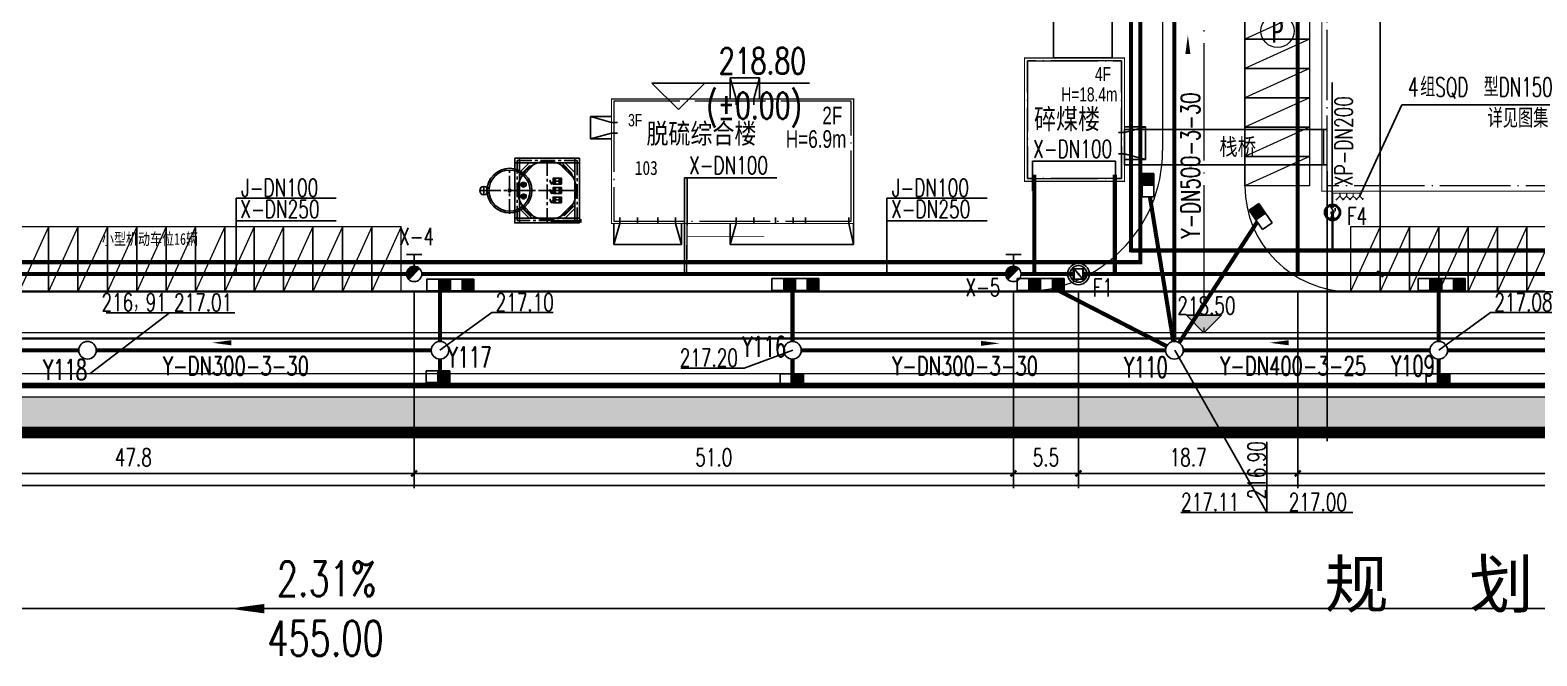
# Model space of a CAD drawing. Header units: metres. Extents: x 497246 to 997717, y 2998582 to 5998198.
# Drawn here: x 497714 to 497842.3, y 2998882.3 to 2998935.6 of the extents above; entities that cross this region are included whole.
import ezdxf
from ezdxf.enums import TextEntityAlignment as Align

# ---------------------------------------------------------------- set-up
doc = ezdxf.new("R2010")
doc.units = ezdxf.units.M
doc.header["$LTSCALE"] = 1000
for name, pattern in [('ACAD_ISO05W100', [34, 24, -3, 0.5, -3, 0.5, -3]), ('CENTER', [2, 1.25, -0.25, 0.25, -0.25]), ('DASH', [0.35, 0.25, -0.1]), ('DASHDOT', [1, 0.5, -0.25, 0, -0.25]), ('DASHED', [19.05, 12.7, -6.35]), ('DOTE', [2.42, 2, -0.2, 0.02, -0.2]), ('PHANTOM2', [31.75, 15.875, -3.175, 3.175, -3.175, 3.175, -3.175])]:
    doc.linetypes.add(name, pattern=pattern)
doc.layers.get('0').update_dxf_attribs({"linetype": 'CONTINUOUS'})
doc.layers.get('Defpoints').update_dxf_attribs({"linetype": 'CONTINUOUS'})
for name, color, linetype in [('00-路名', 210, 'CONTINUOUS'), ('4虚线层', 6, 'DASHED'), ('AXIS_TEXT', 7, 'CONTINUOUS'), ('DIM_ELEV', 3, 'CONTINUOUS'), ('DIM_SYMB', 3, 'CONTINUOUS'), ('DIM_消防', 3, 'CONTINUOUS'), ('EQUIP_消火栓', 7, 'CONTINUOUS'), ('EQUIP_消防', 7, 'CONTINUOUS'), ('PIPE-喷淋', 6, 'CONTINUOUS'), ('PIPE-消防', 1, 'CONTINUOUS'), ('PIPE-给水', 3, 'CONTINUOUS'), ('PIPE-雨水', 4, 'CONTINUOUS'), ('PUB_TEXT', 7, 'CONTINUOUS'), ('RD-中线', 1, 'DASHDOT'), ('RD-侧石线', 5, 'CONTINUOUS'), ('RD-红线', 7, 'CONTINUOUS'), ('TEXT_雨水', 7, 'CONTINUOUS'), ('TWT_DIM', 3, 'CONTINUOUS'), ('TWT_雨水口', 4, 'CONTINUOUS'), ('VALVE_喷淋', 7, 'CONTINUOUS'), ('WELL_雨水', 4, 'CONTINUOUS'), ('围墙', 6, 'FENCELINE2'), ('图例层', 7, 'CONTINUOUS'), ('建筑', 7, 'CONTINUOUS'), ('建筑标高', 7, 'CONTINUOUS'), ('建筑门坡散水', 9, 'CONTINUOUS'), ('挡墙护坡', 5, 'CONTINUOUS'), ('文字', 255, 'CONTINUOUS'), ('用地边界', 7, 'CONTINUOUS'), ('红线', 1, 'PHANTOM2'), ('雨水标注', 100, 'CONTINUOUS')]:
    doc.layers.add(name, color=color, linetype=linetype)
for name, color, linetype, lineweight in [('1_RO_规划停车位', 35, 'CONTINUOUS', 13), ('1轮廓实线层', 4, 'CONTINUOUS', 18), ('3中心线层', 7, 'CENTER', 25), ('T停车位', 35, 'CONTINUOUS', 13), ('道路', 4, 'CONTINUOUS', 15), ('道路中线', 1, 'DOTE', 13)]:
    doc.layers.add(name, color=color, linetype=linetype, lineweight=lineweight)
doc.layers.add('建筑轴线', color=1, linetype='DOTE', lineweight=15, plot=False)
doc.styles.add('-黑体', font='simhei.ttf', dxfattribs={"width": 0.8})
doc.styles.add('_TCH_AXIS', font='COMPLEX', dxfattribs={"bigfont": 'GBCBIG'})
doc.styles.add('_TCH_DIM', font='SIMPLEX', dxfattribs={"bigfont": 'GBCBIG'})
doc.styles.add('_TCH_DIM_T3', font='SIMPLEX', dxfattribs={"width": 0.705882, "bigfont": 'GBCBIG'})
doc.styles.add('_TWT_SERIAL', font='COMPLEX', dxfattribs={"width": 0.8, "height": 3.5, "bigfont": 'HZTXT'})
doc.styles.add('_TWT_WELL', font='SIMPLEX', dxfattribs={"width": 0.8, "height": 3.5, "bigfont": 'HZTXT'})
doc.styles.add('DIMHT', font='simhei.ttf', dxfattribs={"width": 0.8})
doc.styles.add('HZTXT', font='txt', dxfattribs={"width": 0.7, "bigfont": 'HZTXT'})
doc.styles.get("Standard").update_dxf_attribs({"font": 'rs.shx', "bigfont": 'hztxt.shx'})
doc.styles.add('TG_LINETYPE', font='SIMPLEX', dxfattribs={"width": 0.8, "height": 3, "bigfont": 'HZTXT'})
doc.styles.add('亨利项目总图布置_2022_8_8_t3--03$0$亨利项目总图布置_2022_8_8_t3--02$0$CEC', font='ARIALN.TTF')
doc.styles.add('正等线体', font='simhei.ttf')
doc.linetypes.add('FENCELINE2', pattern='A,6.35,-2.54,[132,ltypeshp.shx,S=2.54,R=0,X=-2.54,Y=0],-2.54,25.4', length=36.83)
doc.linetypes.add('TG_J', pattern='A,2,-0.3,["J",TG_LINETYPE,S=0.1,R=0,X=-0.23,Y=-0.15],0', length=2.3)
doc.linetypes.add('TG_W', pattern='A,2,-0.3,["W",TG_LINETYPE,S=0.1,R=0,X=-0.23,Y=-0.15],0', length=2.3)
doc.linetypes.add('TG_X', pattern='A,3,-0.3,["X",TG_LINETYPE,S=0.1,R=0,X=-0.23,Y=-0.15],0', length=3.3)
doc.linetypes.add('TG_XP', pattern='A,3,-0.6,["XP",TG_LINETYPE,S=0.1,R=0,X=-0.6,Y=-0.2],0', length=3.6)
doc.linetypes.add('TG_Y', pattern='A,2,-0.3,["Y",TG_LINETYPE,S=0.1,R=0,X=-0.23,Y=-0.15],0', length=2.3)
doc.dimstyles.new('_TWT_ARCH&&1', dxfattribs={"dimtxt": 1.4875, "dimasz": 0.5, "dimexe": 1.25, "dimexo": 1.5, "dimgap": 0.63125, "dimtad": 1, "dimdec": 1, "dimzin": 0, "dimdsep": 46, "dimtxsty": '_TCH_DIM_T3', "dimblk": 'ARCHTICK', "dimcen": 0.09, "dimclrt": 7, "dimazin": 2, "dimtfac": 1, "dimtdec": 1, "dimtix": 1, "dimtmove": 2, "dimatfit": 3, "dimfxl": 1, "dimtolj": 1, "dimtzin": 0, "dimarcsym": 0})

# ---------------------------------------------------------------- blocks, each defined once
blk = doc.blocks.new('PPPPPPP')
at = {"layer": '1_RO_规划停车位'}
blk.add_circle((39537001.74, 3801410.89), 1.41, dxfattribs=at)
at = {"layer": '1_RO_规划停车位', "style": 'DIMHT', "width": 0.8}
blk.add_text('P', height=2, dxfattribs=at).set_placement((39537001.74, 3801410.89), align=Align.MIDDLE_CENTER)
blk = doc.blocks.new('chewei')
at = {"layer": '1_RO_规划停车位'}
blk.add_line((152.98, -11.01), (155.48, -16.51), dxfattribs=at)
blk.add_lwpolyline([(152.98, -11.01), (155.48, -11.01), (155.48, -16.51), (152.98, -16.51)], close=True, dxfattribs=at)
blk = doc.blocks.new('$ATTACHMENT$00000194')
for p, q in [((0, 0), (134, 134)), ((0, 0), (134, -134)), ((107, 162), (134, 134)), ((161, 107), (134, 134)), ((107, -161), (134, -134)), ((161, -107), (134, -134))]:
    blk.add_line(p, q)
blk = doc.blocks.new('$VALVE$00000315')
blk.add_line((-75, 125), (75, 125))
blk.add_lwpolyline([(-125, -75), (-125, 75), (125, -75), (125, 75)])
for p in [(-125, 0), (125, 0)]:
    blk.add_point(p)
blk.add_solid([(0, 125), (0, 150), (75, 125)])
blk = doc.blocks.new('$VALVE$00000296')
for points in [[(-125, 72), (-125, -72), (125, 72), (125, -72), (-125, 72)], [(0, 60), (0, -64)]]:
    blk.add_lwpolyline(points)
for p in [(-125, 0), (125, 0)]:
    blk.add_point(p)
blk = doc.blocks.new('zw$4E14')
for points in [[(3907, 2235), (3727, 2235), (3727, 2185), (3880, 2185)], [(3907, 1745), (3727, 1745), (3727, 1795), (3880, 1795)]]:
    blk.add_lwpolyline(points)
at = {"ltscale": 1.249429}
blk.add_lwpolyline([(3907, 2235), (3880, 2235), (3880, 1745), (3907, 1745, 0.4142136), (3912, 1751), (3912, 2230, 0.4142136)], format="xyb", close=True, dxfattribs=at)
at = {"color": 3}
blk.add_lwpolyline([(3920, 2240, 0.1944694), (3924, 2242, -2.3569779), (3924, 1738, 0.1944694), (3920, 1740), (3892, 1740), (3892, 1737), (3920, 1737, -0.1944694), (3922, 1736, 2.3569779), (3922, 2244, -0.1944694), (3920, 2243), (3892, 2243), (3892, 2240)], format="xyb", close=True, dxfattribs=at)
at = {"color": 251}
blk.add_circle((1990, 1990), 1900, dxfattribs=at)
for radius in [1750, 125]:
    blk.add_circle((1990, 1990), radius)
at = {"layer": '1轮廓实线层'}
for points in [[(3912, 2230), (3912, 2192, 0.4142136), (3914, 2190), (3918, 2190), (3918, 2240), (3848, 2240), (3848, 2237, 0.0469075), (3869, 2235), (3907, 2235, -0.4142136)], [(3912, 1751), (3912, 1788, -0.4142136), (3914, 1790), (3918, 1790), (3918, 1740), (3848, 1740), (3848, 1743, -0.0469075), (3869, 1745), (3907, 1745, 0.4142136)]]:
    blk.add_lwpolyline(points, format="xyb", close=True, dxfattribs=at)
for centre, radius in [((790, 2490), 222), ((790, 2490), 164), ((649, 2631), 11), ((738, 2683), 11), ((842, 2683), 11), ((931, 2631), 11), ((790, 1490), 222), ((597, 2542), 11), ((597, 2438), 11), ((597, 1542), 11), ((597, 1438), 11), ((790, 1490), 164), ((649, 2349), 11), ((649, 1631), 11), ((649, 1349), 11), ((738, 2297), 11), ((738, 1683), 11), ((738, 1297), 11), ((842, 2297), 11), ((842, 1683), 11), ((842, 1297), 11), ((931, 2349), 11), ((931, 1631), 11), ((931, 1349), 11), ((983, 2542), 11), ((983, 2438), 11), ((983, 1542), 11), ((983, 1438), 11)]:
    blk.add_circle(centre, radius, dxfattribs=at)
at = {"layer": '3中心线层'}
for p, q in [((1990, 3980), (1990, 0)), ((3980, 1990), (0, 1990))]:
    blk.add_line(p, q, dxfattribs=at)
at = {"layer": '3中心线层', "ltscale": 1.249429}
for p, q in [((790, 2268), (790, 2712)), ((1012, 2490), (568, 2490)), ((1012, 1490), (568, 1490)), ((790, 1712), (790, 1268)), ((3896, 2235), (3896, 1745)), ((3896, 1990), (4520, 1990)), ((4167, 2343), (4167, 1637))]:
    blk.add_line(p, q, dxfattribs=at)
at = {"layer": '3中心线层'}
for centre in [(790, 2490), (790, 1490)]:
    blk.add_circle(centre, 200, dxfattribs=at)
at = {"layer": '4虚线层'}
for p, q in [((3727, 2230), (3880, 2230)), ((3727, 1750), (3880, 1750))]:
    blk.add_line(p, q, dxfattribs=at)
blk = doc.blocks.new('*U215')
at = {"layer": '1轮廓实线层'}
for centre, radius in [((0, 0), 75), ((0, 0), 23), ((55, 0), 9)]:
    blk.add_circle(centre, radius, dxfattribs=at)
at = {"layer": '3中心线层'}
for p, q in [((-75, 0), (75, 0)), ((0, 75), (0, -75)), ((0, 0), (70, 27))]:
    blk.add_line(p, q, dxfattribs=at)
blk.add_circle((0, 0), 55, dxfattribs=at)
blk = doc.blocks.new('石灰浆液泵')
for p, q in [((132795, -153210), (132815, -153134)), ((132795, -153610), (132815, -153534)), ((132815, -153134), (132895, -153110)), ((132815, -153534), (132895, -153510)), ((133115, -153210), (133135, -153134)), ((133115, -153610), (133135, -153534)), ((133135, -153134), (133215, -153110)), ((133135, -153534), (133215, -153510)), ((133087, -153954), (132922, -153954)), ((132922, -153954), (132922, -153972)), ((132922, -153972), (133087, -153972)), ((132955, -153974), (132955, -153972)), ((132955, -153974), (133054, -153974)), ((133054, -153974), (133054, -153972)), ((133087, -153972), (133087, -153954))]:
    blk.add_line(p, q)
for points in [[(132755, -153000), (133255, -153000), (133255, -153720), (132755, -153720)], [(132795, -153110), (132895, -153110), (132895, -153210), (132795, -153210)], [(132795, -153510), (132895, -153510), (132895, -153610), (132795, -153610)], [(133215, -153110), (133115, -153110), (133115, -153210), (133215, -153210)], [(133215, -153510), (133115, -153510), (133115, -153610), (133215, -153610)]]:
    blk.add_lwpolyline(points, close=True)
at = {"layer": '3中心线层'}
for p, q in [((132755, -153160), (133255, -153160)), ((132755, -153560), (133255, -153560)), ((132844, -153242), (132844, -153078)), ((132844, -153642), (132844, -153478)), ((133005, -153756), (133005, -152968)), ((133164, -153242), (133164, -153078)), ((133164, -153642), (133164, -153478)), ((132942, -153979), (132942, -153949)), ((133005, -153979), (133005, -153949)), ((133067, -153979), (133067, -153949))]:
    blk.add_line(p, q, dxfattribs=at)
blk.add_blockref('*U215', (132839, -153840))
blk = doc.blocks.new('zw$7C03')
at = {"color": 251}
for points in [[(1014, 6210), (6514, 6210), (6514, 710), (1014, 710)], [(1014, 6210), (1414, 6210), (1414, 5810), (1014, 5810)], [(1414, 5810), (6114, 5810), (6114, 1110), (1414, 1110)], [(6514, 6210), (6114, 6210), (6114, 5810), (6514, 5810)], [(1014, 710), (1414, 710), (1414, 1110), (1014, 1110)], [(6514, 710), (6114, 710), (6114, 1110), (6514, 1110)]]:
    blk.add_lwpolyline(points, close=True, dxfattribs=at)
for points in [[(1414, 4999), (2225, 5810)], [(1414, 4433), (2791, 5810)], [(4738, 5810), (6114, 4433)], [(5304, 5810), (6114, 4999)], [(2791, 1110), (1414, 2487)], [(2225, 1110), (1414, 1921)], [(6114, 2487), (4738, 1110)], [(6114, 1921), (5304, 1110)]]:
    blk.add_lwpolyline(points, dxfattribs=at)
blk.add_circle((3764, 3460), 2500)
at = {"layer": '3中心线层'}
for p, q in [((3764, 6200), (3764, 720)), ((6504, 3460), (1024, 3460))]:
    blk.add_line(p, q, dxfattribs=at)
blk.add_lwpolyline([(1214, 6010), (6314, 6010), (6314, 910), (1214, 910)], close=True, dxfattribs=at)
for points in [[(1414, 4716), (2508, 5810)], [(5021, 5810), (6114, 4716)], [(2508, 1110), (1414, 2204)], [(6114, 2204), (5021, 1110)]]:
    blk.add_lwpolyline(points, dxfattribs=at)
blk.add_blockref('zw$4E14', (4974, 1470))
at = {"xscale": -1}
for p, rotation in [((-150459, 137265), 89.99999999999994), ((-150459, 136465), 89.99999999999993), ((-150459, 135665), 89.99999999999993)]:
    blk.add_blockref('石灰浆液泵', p, dxfattribs=dict(at, rotation=rotation))
blk = doc.blocks.new('$VALVE$00000316')
for p, q in [((-125, 72), (125, -72)), ((-125, 72), (-125, -72)), ((-125, 72), (125, 72)), ((125, 72), (125, -72)), ((-125, -72), (125, -72))]:
    blk.add_line(p, q)
at = {"const_width": 21.1}
blk.add_lwpolyline([(-11, 0, 1), (11, 0, 1)], format="xyb", close=True, dxfattribs=at)
for p in [(-125, 0), (125, 0)]:
    blk.add_point(p)
at = {"color": 7, "flags": 9}
for tag in ['XSIZE', 'YSIZE']:
    blk.add_attdef(tag, (0, 0), '', height=0.5, dxfattribs=at)
blk = doc.blocks.new('_ArchTick')
at = {"color": 0, "linetype": 'ByBlock', "const_width": 0.4}
blk.add_lwpolyline([(-0.5, -0.5), (0.5, 0.5)], dxfattribs=at)
blk = doc.blocks.new('*D435')
at = {"layer": 'Defpoints', "color": 0, "transparency": 16777216}
for p in [(497821.91, 2998982.8), (497828.93, 2998982.8), (497821.91, 2998914.83)]:
    blk.add_point(p, dxfattribs=at)
at = {"layer": 'TWT_DIM', "color": 0, "lineweight": -2, "transparency": 16777216}
for p, q in [((497823.41, 2998982.8), (497830.18, 2998982.8)), ((497828.93, 2998914.83), (497828.93, 2998982.8)), ((497823.41, 2998914.83), (497830.18, 2998914.83))]:
    blk.add_line(p, q, dxfattribs=at)
at = {"layer": 'TWT_DIM', "color": 0, "lineweight": -2, "transparency": 16777216, "xscale": 0.5, "yscale": 0.5, "zscale": 0.5}
for p, rotation in [((497828.93, 2998982.8), 90), ((497828.93, 2998914.83), 270)]:
    blk.add_blockref('_ArchTick', p, dxfattribs=dict(at, rotation=rotation))
at = {"layer": 'TWT_DIM', "color": 7, "transparency": 16777216, "insert": (497827.55, 2998948.82), "char_height": 1.488, "attachment_point": 5, "rotation": 90, "style": '_TCH_DIM_T3'}
blk.add_mtext('\\A1;68.0', dxfattribs=at)
blk = doc.blocks.new('*D437')
at = {"layer": 'Defpoints', "color": 0, "transparency": 16777216}
for p in [(497821.91, 2998914.83), (497914.71, 2998914.83), (497914.71, 2998897.84)]:
    blk.add_point(p, dxfattribs=at)
at = {"layer": 'TWT_DIM', "color": 0, "lineweight": -2, "transparency": 16777216}
for p, q in [((497821.91, 2998913.33), (497821.91, 2998896.59)), ((497914.71, 2998913.33), (497914.71, 2998896.59)), ((497821.91, 2998897.84), (497914.71, 2998897.84))]:
    blk.add_line(p, q, dxfattribs=at)
at = {"layer": 'TWT_DIM', "color": 0, "lineweight": -2, "transparency": 16777216, "xscale": 0.5, "yscale": 0.5, "zscale": 0.5, "rotation": 180}
blk.add_blockref('_ArchTick', (497821.91, 2998897.84), dxfattribs=at)
at = {"layer": 'TWT_DIM', "color": 0, "lineweight": -2, "transparency": 16777216, "xscale": 0.5, "yscale": 0.5, "zscale": 0.5}
blk.add_blockref('_ArchTick', (497914.71, 2998897.84), dxfattribs=at)
at = {"layer": 'TWT_DIM', "color": 7, "transparency": 16777216, "insert": (497868.31, 2998899.21), "char_height": 1.488, "attachment_point": 5, "style": '_TCH_DIM_T3'}
blk.add_mtext('\\A1;92.8', dxfattribs=at)
blk = doc.blocks.new('*D438')
at = {"layer": 'Defpoints', "color": 0, "transparency": 16777216}
for p in [(497803.25, 2998914.83), (497821.91, 2998914.83), (497821.91, 2998897.84)]:
    blk.add_point(p, dxfattribs=at)
at = {"layer": 'TWT_DIM', "color": 0, "lineweight": -2, "transparency": 16777216}
for p, q in [((497803.25, 2998913.33), (497803.25, 2998896.59)), ((497821.91, 2998913.33), (497821.91, 2998896.59)), ((497803.25, 2998897.84), (497821.91, 2998897.84))]:
    blk.add_line(p, q, dxfattribs=at)
at = {"layer": 'TWT_DIM', "color": 0, "lineweight": -2, "transparency": 16777216, "xscale": 0.5, "yscale": 0.5, "zscale": 0.5, "rotation": 180}
blk.add_blockref('_ArchTick', (497803.25, 2998897.84), dxfattribs=at)
at = {"layer": 'TWT_DIM', "color": 0, "lineweight": -2, "transparency": 16777216, "xscale": 0.5, "yscale": 0.5, "zscale": 0.5}
blk.add_blockref('_ArchTick', (497821.91, 2998897.84), dxfattribs=at)
at = {"layer": 'TWT_DIM', "color": 7, "transparency": 16777216, "insert": (497812.58, 2998899.21), "char_height": 1.488, "attachment_point": 5, "style": '_TCH_DIM_T3'}
blk.add_mtext('\\A1;18.7', dxfattribs=at)
blk = doc.blocks.new('*D439')
at = {"layer": 'Defpoints', "color": 0, "transparency": 16777216}
for p in [(497797.71, 2998914.83), (497803.25, 2998914.83), (497803.25, 2998897.84)]:
    blk.add_point(p, dxfattribs=at)
at = {"layer": 'TWT_DIM', "color": 0, "lineweight": -2, "transparency": 16777216}
for p, q in [((497797.71, 2998913.33), (497797.71, 2998896.59)), ((497803.25, 2998913.33), (497803.25, 2998896.59)), ((497797.71, 2998897.84), (497803.25, 2998897.84))]:
    blk.add_line(p, q, dxfattribs=at)
at = {"layer": 'TWT_DIM', "color": 0, "lineweight": -2, "transparency": 16777216, "xscale": 0.5, "yscale": 0.5, "zscale": 0.5, "rotation": 180}
blk.add_blockref('_ArchTick', (497797.71, 2998897.84), dxfattribs=at)
at = {"layer": 'TWT_DIM', "color": 0, "lineweight": -2, "transparency": 16777216, "xscale": 0.5, "yscale": 0.5, "zscale": 0.5}
blk.add_blockref('_ArchTick', (497803.25, 2998897.84), dxfattribs=at)
at = {"layer": 'TWT_DIM', "color": 7, "transparency": 16777216, "insert": (497800.48, 2998899.21), "char_height": 1.488, "attachment_point": 5, "style": '_TCH_DIM_T3'}
blk.add_mtext('\\A1;5.5', dxfattribs=at)
blk = doc.blocks.new('*D440')
at = {"layer": 'Defpoints', "color": 0, "transparency": 16777216}
for p in [(497746.71, 2998914.83), (497797.71, 2998914.83), (497797.71, 2998897.84)]:
    blk.add_point(p, dxfattribs=at)
at = {"layer": 'TWT_DIM', "color": 0, "lineweight": -2, "transparency": 16777216}
for p, q in [((497746.71, 2998913.33), (497746.71, 2998896.59)), ((497797.71, 2998913.33), (497797.71, 2998896.59)), ((497746.71, 2998897.84), (497797.71, 2998897.84))]:
    blk.add_line(p, q, dxfattribs=at)
at = {"layer": 'TWT_DIM', "color": 0, "lineweight": -2, "transparency": 16777216, "xscale": 0.5, "yscale": 0.5, "zscale": 0.5, "rotation": 180}
blk.add_blockref('_ArchTick', (497746.71, 2998897.84), dxfattribs=at)
at = {"layer": 'TWT_DIM', "color": 0, "lineweight": -2, "transparency": 16777216, "xscale": 0.5, "yscale": 0.5, "zscale": 0.5}
blk.add_blockref('_ArchTick', (497797.71, 2998897.84), dxfattribs=at)
at = {"layer": 'TWT_DIM', "color": 7, "transparency": 16777216, "insert": (497772.21, 2998899.21), "char_height": 1.488, "attachment_point": 5, "style": '_TCH_DIM_T3'}
blk.add_mtext('\\A1;51.0', dxfattribs=at)
blk = doc.blocks.new('*D441')
at = {"layer": 'Defpoints', "color": 0, "transparency": 16777216}
for p in [(497698.92, 2998914.83), (497746.71, 2998914.83), (497746.71, 2998897.84)]:
    blk.add_point(p, dxfattribs=at)
at = {"layer": 'TWT_DIM', "color": 0, "lineweight": -2, "transparency": 16777216}
for p, q in [((497698.92, 2998913.33), (497698.92, 2998896.59)), ((497746.71, 2998913.33), (497746.71, 2998896.59)), ((497698.92, 2998897.84), (497746.71, 2998897.84))]:
    blk.add_line(p, q, dxfattribs=at)
at = {"layer": 'TWT_DIM', "color": 0, "lineweight": -2, "transparency": 16777216, "xscale": 0.5, "yscale": 0.5, "zscale": 0.5, "rotation": 180}
blk.add_blockref('_ArchTick', (497698.92, 2998897.84), dxfattribs=at)
at = {"layer": 'TWT_DIM', "color": 0, "lineweight": -2, "transparency": 16777216, "xscale": 0.5, "yscale": 0.5, "zscale": 0.5}
blk.add_blockref('_ArchTick', (497746.71, 2998897.84), dxfattribs=at)
at = {"layer": 'TWT_DIM', "color": 7, "transparency": 16777216, "insert": (497722.81, 2998899.21), "char_height": 1.488, "attachment_point": 5, "style": '_TCH_DIM_T3'}
blk.add_mtext('\\A1;47.8', dxfattribs=at)
blk = doc.blocks.new('$TwtSys$00000187')
blk.add_circle((0, 0), 0.5)
blk = doc.blocks.new('$TwtSys$00000424')
for p, q in [((-500, 250), (500, 250)), ((-500, -250), (-500, 250)), ((0, -250), (0, 250)), ((500, 250), (500, -250)), ((500, -250), (-500, -250))]:
    blk.add_line(p, q)
blk.add_solid([(0, 250), (500, 250), (0, -250), (500, -250)])
blk = doc.blocks.new('$TwtSys$00000385')
for p, q in [((0, 331), (-130, 331)), ((0, 331), (0, 131)), ((0, 331), (130, 331)), ((92, 92), (-92, -92))]:
    blk.add_line(p, q)
for start, end in [(135, 315), (315, 135)]:
    blk.add_arc((0, 0), 131, start, end)
at = {"color": 0}
for points in [[(-34, 127), (-127, 34), (34, 127), (-127, -34)], [(-93, 93), (-93, 93), (-34, 127), (-127, 34)], [(34, 127), (-127, -34), (93, 93), (-93, -93)]]:
    blk.add_solid(points, dxfattribs=at)
blk = doc.blocks.new('$TwtSys$00000425')
for p, q in [((-1000, -250), (-1000, 250)), ((-1000, 250), (0, 250)), ((-500, -250), (-500, 250)), ((0, 250), (1000, 250)), ((0, 250), (0, -250)), ((0, -250), (0, 250)), ((500, -250), (500, 250)), ((1000, 250), (1000, -250)), ((0, -250), (-1000, -250)), ((1000, -250), (0, -250))]:
    blk.add_line(p, q)
for points in [[(-500, 250), (0, 250), (-500, -250), (0, -250)], [(500, 250), (1000, 250), (500, -250), (1000, -250)]]:
    blk.add_solid(points)

msp = doc.modelspace()

# ---------------------------------------------------------------- hatches: boundary and pattern name
at = {"layer": 'DIM_ELEV'}
msp.add_hatch(color=0, dxfattribs=at).paths.add_polyline_path([(497813.93, 2998909.81), (497812.43, 2998911.31), (497815.43, 2998911.31)])
at = {"layer": 'PIPE-喷淋'}
for points in [[(497827.19, 2998921.71), (497827.24, 2998921.71), (497827.24, 2998921.76)], [(497827.19, 2998921.71), (497827.19, 2998921.76), (497827.24, 2998921.76)]]:
    msp.add_hatch(color=256, dxfattribs=at).paths.add_polyline_path(points)
at = {"layer": 'PIPE-消防', "linetype": 'TG_XP'}
for points in [[(497807.71, 2998916.83), (497807.71, 2998916.66), (497807.54, 2998916.66)], [(497807.71, 2998916.83), (497807.54, 2998916.83), (497807.54, 2998916.66)]]:
    msp.add_hatch(color=191, dxfattribs=at).paths.add_polyline_path(points)
at = {"layer": 'PIPE-给水', "linetype": 'TG_J'}
for points in [[(497808.51, 2998915.83), (497808.69, 2998915.83), (497808.69, 2998915.66)], [(497808.51, 2998915.83), (497808.51, 2998915.66), (497808.69, 2998915.66)]]:
    msp.add_hatch(color=80, dxfattribs=at).paths.add_polyline_path(points)
at = {"layer": '挡墙护坡', "linetype": 'Continuous'}
h = msp.add_hatch(dxfattribs=at)
h.set_pattern_fill('ANSI33', color=256, style=0)
h.set_pattern_definition([(45, (-861.717, 0), (-2.2450640303, 2.2450640303), []), (45, (-859.472, 0), (-2.2450640303, 2.2450640303), [1.5875, -0.79375])])
edge = h.paths.add_edge_path()
edge.add_line((497928.52, 2998901.33), (497928.52, 2998904.33))
edge.add_line((497928.52, 2998904.33), (497677.91, 2998904.33))
edge.add_line((497677.91, 2998904.33), (497652.91, 2998907.83))
edge.add_line((497652.91, 2998907.83), (497585.76, 2998907.83))
edge.add_line((497585.76, 2998907.83), (497584.11, 2998907.91))
edge.add_line((497584.11, 2998907.91), (497583.09, 2998908.03))
edge.add_arc((497585.69, 2998924.83), 17, 179.9914, 261.1919, ccw=False)
edge.add_line((497568.69, 2998924.84), (497568.61, 2998970.52))
edge.add_line((497568.61, 2998970.52), (497565.06, 2998995.51))
edge.add_line((497565.06, 2998995.51), (497564.95, 2999056.41))
edge.add_line((497564.95, 2999056.41), (497561.95, 2999056.41))
edge.add_line((497561.95, 2999056.41), (497562.06, 2998995.3))
edge.add_line((497562.06, 2998995.3), (497565.61, 2998970.3))
edge.add_line((497565.61, 2998970.3), (497565.69, 2998924.83))
edge.add_arc((497585.69, 2998924.83), 20, 180.0001, 261.3369)
edge.add_line((497582.68, 2998905.06), (497583.86, 2998904.92))
edge.add_line((497583.86, 2998904.92), (497585.69, 2998904.83))
edge.add_line((497585.69, 2998904.83), (497652.7, 2998904.83))
edge.add_line((497652.7, 2998904.83), (497677.7, 2998901.33))
edge.add_line((497677.7, 2998901.33), (497928.52, 2998901.33))

# ---------------------------------------------------------------- linework, layer by layer
at = {"color": 6}
for p, q in [((497807.16, 2998927.12), (497824.41, 2998927.12)), ((497807.16, 2998924.12), (497824.41, 2998924.12))]:
    msp.add_line(p, q, dxfattribs=at)
at = {"color": 0}
msp.add_line((497824.41, 2998923.57), (497824.41, 2998900.59), dxfattribs=at)
at = {"color": 2}
for points in [[(497801.11, 2999012.33), (497806.11, 2999012.33), (497806.11, 2998933.22), (497801.11, 2998933.22)], [(497807.16, 2998927.12), (497824.09, 2998927.12), (497824.09, 2998924.12), (497807.16, 2998924.12)]]:
    msp.add_lwpolyline(points, close=True, dxfattribs=at)
at = {"color": 0, "ltscale": 10}
for radius in [0.689, 0.589]:
    msp.add_circle((497824.87, 2998920.07), radius, dxfattribs=at)
at = {"layer": 'DIM_ELEV', "color": 0}
for p, q in [((497813.93, 2998909.81), (497812.43, 2998911.31)), ((497812.43, 2998911.31), (497815.43, 2998911.31)), ((497813.93, 2998909.81), (497815.43, 2998911.31))]:
    msp.add_line(p, q, dxfattribs=at)
at = {"layer": 'DIM_SYMB', "linetype": 'Continuous'}
msp.add_lwpolyline([(497747.89, 2998886.33, 0, 0, 0), (497730.95, 2998886.33, 0, 0.8, 0), (497733.95, 2998886.33, 0, 0, 0)], format="xyseb", dxfattribs=at)
at = {"layer": 'DIM_消防'}
for p, q in [((497827.16, 2998921.42), (497830.76, 2998929.22)), ((497830.76, 2998929.22), (497854.52, 2998929.22))]:
    msp.add_line(p, q, dxfattribs=at)
at = {"layer": 'PIPE-喷淋', "ltscale": 400, "const_width": 0.1}
for points in [[(497824.86, 2998921.71), (497825.51, 2998921.71)], [(497825.51, 2998921.46), (497825.51, 2998921.71)], [(497825.51, 2998921.71), (497826.07, 2998921.71)], [(497826.07, 2998921.46), (497826.07, 2998921.71)], [(497826.07, 2998921.71), (497826.63, 2998921.71)], [(497826.63, 2998921.46), (497826.63, 2998921.71)], [(497826.63, 2998921.71), (497827.19, 2998921.71)], [(497827.19, 2998921.46), (497827.19, 2998921.71)]]:
    msp.add_lwpolyline(points, dxfattribs=at)
at = {"layer": 'PIPE-喷淋', "const_width": 0.0525}
for points in [[(497824.86, 2998920.54), (497824.86, 2998920.54)], [(497824.86, 2998920.09), (497824.86, 2998920.06)]]:
    msp.add_lwpolyline(points, dxfattribs=at)
at = {"layer": 'PIPE-消防', "color": 70, "linetype": 'TG_X', "ltscale": 700}
for p, q in [((497824.85, 2998931.13), (497824.85, 2998921.72)), ((497799.34, 2998921.91), (497799.34, 2998924.42)), ((497806.41, 2998924.42), (497799.34, 2998924.42)), ((497806.41, 2998921.67), (497806.41, 2998924.42)), ((497777.58, 2998923.02), (497769.72, 2998923.02)), ((497769.72, 2998918.98), (497769.72, 2998923.02)), ((497769.94, 2998918.98), (497769.94, 2998923.02))]:
    msp.add_line(p, q, dxfattribs=at)
at = {"layer": 'PIPE-消防', "color": 70, "linetype": 'ByBlock'}
for p, q in [((497731.57, 2998921.28), (497731.57, 2998914.83)), ((497786.95, 2998921.28), (497786.95, 2998914.83))]:
    msp.add_line(p, q, dxfattribs=at)
at = {"layer": 'PIPE-消防', "color": 191, "linetype": 'TG_XP', "ltscale": 0.003}
for points, const_width in [([(497807.71, 2998916.83), (497807.71, 2999014.79)], 0.35), ([(497824.86, 2998920.54), (497824.86, 2998921.71)], 0.175), ([(497824.86, 2998916.83), (497824.86, 2998919.61)], 0.2), ([(497807.71, 2998916.83), (497821.91, 2998916.83)], 0.35), ([(497821.91, 2998916.83), (497824.86, 2998916.83)], 0.35), ([(497824.86, 2998916.83), (497973.91, 2998916.83)], 0.35)]:
    msp.add_lwpolyline(points, dxfattribs=dict(at, const_width=const_width))
at = {"layer": 'PIPE-消防', "linetype": 'TG_X', "ltscale": 0.005, "const_width": 0.35}
for points in [[(497821.91, 2998982.14), (497821.91, 2998916.83)], [(497821.91, 2998916.83), (497821.91, 2998914.83)], [(497696.91, 2998914.83), (497746.05, 2998914.83)], [(497747.36, 2998914.83), (497769.9, 2998914.83)], [(497769.9, 2998914.83), (497797.05, 2998914.83)], [(497798.36, 2998914.83), (497799.49, 2998914.83)], [(497799.49, 2998914.83), (497802.8, 2998914.83)], [(497803.7, 2998914.83), (497806.34, 2998914.83)], [(497806.34, 2998914.83), (497821.91, 2998914.83)], [(497821.91, 2998914.83), (497914.05, 2998914.83)]]:
    msp.add_lwpolyline(points, dxfattribs=at)
at = {"layer": 'PIPE-消防', "linetype": 'TG_X', "ltscale": 0.0025}
for points, const_width in [([(497799.49, 2998914.83), (497799.49, 2998923.27)], 0.35), ([(497806.34, 2998914.83), (497806.34, 2998923.27)], 0.35), ([(497769.72, 2998914.83), (497769.72, 2998918.98)], 0.125), ([(497769.9, 2998914.83), (497769.94, 2998918.98)], 0.125)]:
    msp.add_lwpolyline(points, dxfattribs=dict(at, const_width=const_width))
at = {"layer": 'PIPE-消防', "const_width": 0.05}
msp.add_lwpolyline([(497776.51, 2998918.03), (497769.93, 2998918.03)], dxfattribs=at)
at = {"layer": 'PIPE-给水', "color": 70, "linetype": 'ByBlock'}
for p, q in [((497740.08, 2998921.28), (497731.57, 2998921.28)), ((497795.47, 2998921.28), (497786.95, 2998921.28)), ((497740.08, 2998919.34), (497731.57, 2998919.34)), ((497795.47, 2998919.34), (497786.95, 2998919.34))]:
    msp.add_line(p, q, dxfattribs=at)
at = {"layer": 'PIPE-给水', "color": 80, "linetype": 'TG_J', "ltscale": 0.004, "const_width": 0.35}
for points in [[(497808.51, 2998915.83), (497808.51, 2999015.39)], [(497703.36, 2998915.83), (497808.51, 2998915.83)]]:
    msp.add_lwpolyline(points, dxfattribs=at)
at = {"layer": 'PIPE-雨水', "color": 0, "linetype": 'TG_Y', "ltscale": 0.005, "const_width": 0.35}
for points in [[(497811.41, 2998909.08), (497811.41, 2998937.58)], [(497748.91, 2998909.08), (497748.91, 2998913.33)], [(497690.17, 2998908.33), (497718.16, 2998908.33)], [(497719.66, 2998908.33), (497748.16, 2998908.33)], [(497748.91, 2998906.58), (497748.91, 2998907.58)], [(497779.66, 2998908.33), (497810.66, 2998908.33)], [(497812.16, 2998908.33), (497833.16, 2998908.33)], [(497834.66, 2998908.33), (497861.16, 2998908.33)]]:
    msp.add_lwpolyline(points, dxfattribs=at)
at = {"layer": 'PIPE-雨水', "color": 70, "linetype": 'ByBlock'}
for points in [[(497812.56, 2998930.69, 0, 0, 0), (497812.56, 2998935.17, 0, 0.432, 0), (497812.56, 2998933.55, 0, 0, 0)], [(497734.01, 2998908.97, 0, 0, 0), (497729.53, 2998908.97, 0, 0.432, 0), (497731.15, 2998908.97, 0, 0, 0)], [(497792.07, 2998908.92, 0, 0, 0), (497796.56, 2998908.92, 0, 0.432, 0), (497794.94, 2998908.92, 0, 0, 0)], [(497823.99, 2998908.97, 0, 0, 0), (497819.51, 2998908.97, 0, 0.432, 0), (497821.13, 2998908.97, 0, 0, 0)]]:
    msp.add_lwpolyline(points, format="xyseb", dxfattribs=at)
at = {"layer": 'PIPE-雨水', "color": 0, "linetype": 'TG_Y', "ltscale": 0.0025, "const_width": 0.35}
for points in [[(497809.33, 2998921.39), (497811.32, 2998909.08)], [(497818.46, 2998919.26), (497811.81, 2998908.97)], [(497810.75, 2998908.68), (497801.03, 2998913.68)]]:
    msp.add_lwpolyline(points, dxfattribs=at)
at = {"layer": 'PIPE-雨水', "color": 0, "linetype": 'TG_W', "ltscale": 2.5, "const_width": 0.35}
for points in [[(497778.91, 2998909.08), (497778.91, 2998914.42)], [(497833.91, 2998909.08), (497833.91, 2998914.42)], [(497778.91, 2998905.33), (497778.91, 2998907.58)], [(497833.91, 2998905.33), (497833.91, 2998907.58)]]:
    msp.add_lwpolyline(points, dxfattribs=at)
at = {"layer": 'RD-中线', "color": 6, "linetype": 'DASHDOT', "ltscale": 80}
msp.add_line((497308.3, 2998886.33), (498013.13, 2998886.33), dxfattribs=at)
msp.add_line((497308.3, 2998886.33), (498013.13, 2998886.33), dxfattribs=at)
at = {"layer": 'RD-侧石线', "color": 5, "ltscale": 0.1}
msp.add_line((498034.8, 2998896.83), (497677.7, 2998896.83), dxfattribs=at)
at = {"layer": 'RD-红线', "ltscale": 0.1}
msp.add_lwpolyline([(497999.36, 2998901.33), (497677.7, 2998901.33), (497652.7, 2998904.83), (497585.69, 2998904.83), (497583.86, 2998904.92), (497582.68, 2998905.06)], dxfattribs=at)
at = {"layer": 'VALVE_喷淋', "linetype": 'Continuous'}
for p, q in [((497802.79, 2998915.33), (497802.8, 2998914.33)), ((497802.87, 2998915.33), (497802.87, 2998914.33)), ((497803.62, 2998915.33), (497803.62, 2998914.33)), ((497803.69, 2998915.33), (497803.7, 2998914.33))]:
    msp.add_line(p, q, dxfattribs=at)
for radius in [0.913, 0.913, 0.713, 0.713]:
    msp.add_circle((497803.25, 2998914.83), radius, dxfattribs=at)
at = {"layer": '围墙', "ltscale": 0.3, "const_width": 0.5, "flags": 128}
msp.add_lwpolyline([(497929.52, 2998905.33), (497677.98, 2998905.33), (497652.98, 2998908.83), (497585.78, 2998908.83), (497584.2, 2998908.91), (497583.22, 2998909.02, -0.369647), (497569.69, 2998924.84), (497569.61, 2998970.59), (497566.06, 2998995.58), (497565.95, 2999057.41)], format="xyb", dxfattribs=at)
at = {"layer": '图例层', "color": 11, "linetype": 'DASH', "ltscale": 20, "const_width": 0.2, "flags": 128}
msp.add_lwpolyline([(497987.67, 2998913.33), (497678.53, 2998913.33), (497653.53, 2998916.83), (497587.07, 2998916.83)], dxfattribs=at)
at = {"layer": '图例层', "color": 1, "linetype": 'DASHED', "ltscale": 0.5, "const_width": 0.2}
msp.add_lwpolyline([(497990.96, 2998909.33), (497678.25, 2998909.33), (497653.25, 2998912.83), (497586.55, 2998912.83)], dxfattribs=at)
at = {"layer": '建筑', "linetype": 'Continuous', "const_width": 0.1}
for points in [[(497971.86, 2998921.88), (497823.96, 2998921.88), (497823.96, 2999052.78), (497971.86, 2999052.78)], [(497798.66, 2998933.22), (497798.66, 2998922.72), (497807.16, 2998922.72), (497807.16, 2998933.22)], [(497763.51, 2998919.13), (497784.11, 2998919.13), (497784.11, 2998929.73), (497763.51, 2998929.73)]]:
    msp.add_lwpolyline(points, close=True, dxfattribs=at)
at = {"layer": '建筑标高'}
for p, q in [((497769.2, 2998928.82), (497766.95, 2998931.07)), ((497766.95, 2998931.07), (497780.36, 2998931.07)), ((497769.2, 2998928.82), (497771.45, 2998931.07))]:
    msp.add_line(p, q, dxfattribs=at)
at = {"layer": '建筑轴线', "ltscale": 0.003}
for points in [[(497824.41, 2999052.33), (497971.41, 2999052.33), (497971.41, 2998922.33), (497824.41, 2998922.33)], [(497806.91, 2998932.97), (497806.91, 2998922.97), (497798.91, 2998922.97), (497798.91, 2998932.97)], [(497798.91, 2998932.97), (497798.91, 2998922.97), (497806.91, 2998922.97), (497806.91, 2998932.97)], [(497763.71, 2998919.33), (497783.91, 2998919.33), (497783.91, 2998929.53), (497763.71, 2998929.53)], [(497763.71, 2998919.33), (497783.91, 2998919.33), (497783.91, 2998929.53), (497763.71, 2998929.53)]]:
    msp.add_lwpolyline(points, close=True, dxfattribs=at)
at = {"layer": '建筑门坡散水', "linetype": 'Continuous'}
for p, q in [((497774.11, 2998929.73), (497773.61, 2998931.53)), ((497773.61, 2998931.53), (497773.61, 2998929.73)), ((497773.61, 2998931.53), (497776.11, 2998931.53)), ((497775.61, 2998929.73), (497776.11, 2998931.53)), ((497776.11, 2998931.53), (497776.11, 2998929.73)), ((497774.11, 2998929.23), (497774.11, 2998929.73)), ((497775.61, 2998929.23), (497775.61, 2998929.73)), ((497763.51, 2998927.73), (497761.71, 2998928.23)), ((497761.71, 2998928.23), (497763.51, 2998928.23)), ((497761.71, 2998928.23), (497761.71, 2998926.33)), ((497763.51, 2998926.83), (497761.71, 2998926.33)), ((497763.51, 2998927.73), (497764.01, 2998927.73)), ((497763.51, 2998926.83), (497764.01, 2998926.83)), ((497806.66, 2998926.87), (497807.16, 2998926.87)), ((497807.16, 2998926.87), (497808.96, 2998927.37)), ((497808.96, 2998927.37), (497807.16, 2998927.37)), ((497808.96, 2998927.37), (497808.96, 2998924.57)), ((497761.71, 2998926.33), (497763.51, 2998926.33)), ((497806.66, 2998925.07), (497807.16, 2998925.07)), ((497807.16, 2998925.07), (497808.96, 2998924.57)), ((497808.96, 2998924.57), (497807.16, 2998924.57)), ((497764.21, 2998919.13), (497763.71, 2998917.33)), ((497763.71, 2998917.33), (497763.71, 2998919.13)), ((497764.21, 2998919.13), (497764.21, 2998919.63)), ((497765.71, 2998919.13), (497765.71, 2998919.63)), ((497767.46, 2998919.13), (497767.46, 2998919.63)), ((497768.96, 2998919.13), (497768.96, 2998919.63)), ((497768.96, 2998919.13), (497769.46, 2998917.33)), ((497769.46, 2998917.33), (497769.46, 2998919.13)), ((497774.11, 2998919.13), (497773.61, 2998917.33)), ((497773.61, 2998917.33), (497773.61, 2998919.13)), ((497774.11, 2998919.13), (497774.11, 2998919.63)), ((497775.61, 2998919.13), (497775.61, 2998919.63)), ((497777.46, 2998919.13), (497777.46, 2998919.63)), ((497778.96, 2998919.13), (497778.96, 2998919.63)), ((497780.01, 2998919.13), (497780.01, 2998919.63)), ((497783.71, 2998919.13), (497783.71, 2998919.63)), ((497783.71, 2998919.13), (497784.11, 2998917.33)), ((497784.11, 2998917.33), (497784.11, 2998919.13)), ((497763.71, 2998917.33), (497769.46, 2998917.33)), ((497773.61, 2998917.33), (497784.11, 2998917.33))]:
    msp.add_line(p, q, dxfattribs=at)
at = {"layer": '挡墙护坡', "lineweight": 0, "ltscale": 0.2}
msp.add_lwpolyline([(497928.52, 2998901.33), (497928.52, 2998904.33), (497677.91, 2998904.33), (497652.91, 2998907.83), (497585.76, 2998907.83), (497584.11, 2998907.91), (497583.09, 2998908.03, -0.369914), (497568.69, 2998924.84), (497568.61, 2998970.52), (497565.06, 2998995.51), (497564.95, 2999056.41), (497561.95, 2999056.41), (497562.06, 2998995.3), (497565.61, 2998970.3), (497565.69, 2998924.83, 0.37059), (497582.68, 2998905.06), (497583.86, 2998904.92), (497585.69, 2998904.83), (497652.7, 2998904.83), (497677.7, 2998901.33)], format="xyb", close=True, dxfattribs=at)
at = {"layer": '用地边界', "color": 0}
msp.add_lwpolyline([(498074.58, 2999254.33), (497579.17, 2999254.33, 0.414214), (497559.17, 2999234.33), (497559.22, 2999232.92, -0.017235), (497561.77, 2999162.67), (497562.06, 2998995.3), (497565.61, 2998970.3), (497565.69, 2998924.83, 0.37059), (497582.68, 2998905.06), (497583.86, 2998904.92), (497585.69, 2998904.83), (497652.7, 2998904.83), (497677.7, 2998901.33), (498034.8, 2998901.33)], format="xyb", dxfattribs=at)
at = {"layer": '红线', "color": 1, "linetype": 'ACAD_ISO05W100', "flags": 128}
for const_width in [1, 1, 1, 1, 0.7, 0.7, 0.7, 0.7]:
    msp.add_lwpolyline([(497971.73, 2999254.33), (497978.43, 2999158.94), (497984.03, 2999129.26), (497991.44, 2999023.72), (497990.05, 2998993.55), (497996.53, 2998901.33), (497677.7, 2998901.33), (497652.7, 2998904.83), (497585.69, 2998904.83), (497583.86, 2998904.92), (497582.68, 2998905.06, -0.37059), (497565.69, 2998924.83), (497565.61, 2998970.3), (497562.06, 2998995.3), (497561.77, 2999162.67, 0.017235), (497559.22, 2999232.92), (497559.17, 2999234.33, -0.414214), (497579.17, 2999254.33), (497971.73, 2999254.33)], format="xyb", close=True, dxfattribs=dict(at, const_width=const_width))
at = {"layer": '道路', "linetype": 'ByBlock', "ltscale": 0.2}
for p, q in [((497810.41, 2998983.03), (497810.41, 2998925.33)), ((497817.41, 2998981.23), (497817.41, 2998922.33))]:
    msp.add_line(p, q, dxfattribs=at)
at = {"layer": '道路', "ltscale": 20}
for p, q in [((497798.41, 2998913.33), (497704.41, 2998913.33)), ((497798.41, 2998913.33), (497704.41, 2998913.33)), ((497965.91, 2998913.33), (497826.41, 2998913.33)), ((497965.91, 2998913.33), (497826.41, 2998913.33)), ((497981.91, 2998906.33), (497678.05, 2998906.33))]:
    msp.add_line(p, q, dxfattribs=at)
at = {"layer": '道路', "ltscale": 0.2}
for centre, radius, start, end in [((497798.41, 2998925.33), 12, 270, 0), ((497826.41, 2998922.33), 9, 180, 270)]:
    msp.add_arc(centre, radius, start, end, dxfattribs=at)
at = {"layer": '道路中线', "ltscale": 0.005}
for p, q in [((497813.91, 2999067.58), (497813.91, 2998909.83)), ((497978.41, 2998909.83), (497691.91, 2998909.83))]:
    msp.add_line(p, q, dxfattribs=at)
at = {"layer": '道路中线', "ltscale": 5}
msp.add_line((497978.41, 2998909.83), (497691.91, 2998909.83), dxfattribs=at)
at = {"layer": '雨水标注', "color": 70}
for p, q in [((497725.88, 2998911.52), (497719.13, 2998906.35)), ((497725.88, 2998911.52), (497720.5, 2998911.52)), ((497731.45, 2998911.52), (497725.88, 2998911.52)), ((497753.31, 2998911.54), (497748.91, 2998908.33)), ((497758.53, 2998911.54), (497753.31, 2998911.54)), ((497838.31, 2998911.54), (497833.91, 2998908.33)), ((497843.53, 2998911.54), (497838.31, 2998911.54)), ((497774.79, 2998906.81), (497778.93, 2998908.34)), ((497819.29, 2998894.52), (497811.44, 2998908.33)), ((497774.79, 2998906.81), (497769.41, 2998906.81)), ((497819.29, 2998900.54), (497819.29, 2998894.52)), ((497819.29, 2998894.52), (497811.97, 2998894.52)), ((497826.61, 2998894.52), (497819.29, 2998894.52))]:
    msp.add_line(p, q, dxfattribs=at)

# ---------------------------------------------------------------- block references
at = {"xscale": 0.001, "yscale": 0.001, "zscale": 0.001, "rotation": 180}
msp.add_blockref('zw$7C03', (497761.79, 2998925.39), dxfattribs=at)
at = {"layer": '1_RO_规划停车位'}
for name, p, rotation in [('chewei', (497833.93, 2999090.31), 269.9999998288981), ('PPPPPPP', (-39042783.57, -764824.06), 359.9454393970495), ('chewei', (497833.93, 2999087.81), 269.9999998288981), ('chewei', (497833.93, 2999085.31), 269.9999998288981), ('chewei', (497833.93, 2999082.81), 269.9999998288981), ('chewei', (497833.93, 2999080.31), 269.9999998288981), ('chewei', (497833.93, 2999077.81), 269.9999998288981)]:
    msp.add_blockref(name, p, dxfattribs=dict(at, rotation=rotation))
at = {"layer": 'EQUIP_消火栓', "xscale": 0.005, "yscale": 0.005, "zscale": 0.005}
for p in [(497746.71, 2998914.83), (497797.71, 2998914.83)]:
    msp.add_blockref('$TwtSys$00000385', p, dxfattribs=at)
at = {"layer": 'EQUIP_消防', "xscale": 0.002, "yscale": 0.002, "zscale": 0.002, "rotation": 270}
for p in [(497825.49, 2998921.45), (497826.07, 2998921.46), (497826.63, 2998921.46), (497827.19, 2998921.46)]:
    msp.add_blockref('$ATTACHMENT$00000194', p, dxfattribs=at)
at = {"layer": 'TWT_雨水口', "xscale": 0.002, "yscale": 0.002, "zscale": 0.002}
for p, rotation in [((497809.17, 2998922.39), 90), ((497818.75, 2998919.72), 124.4784504566981)]:
    msp.add_blockref('$TwtSys$00000424', p, dxfattribs=dict(at, rotation=rotation))
for name, p in [('$TwtSys$00000425', (497749.8, 2998913.88)), ('$TwtSys$00000425', (497779.16, 2998913.93)), ('$TwtSys$00000425', (497800.03, 2998913.93)), ('$TwtSys$00000425', (497834.16, 2998913.93)), ('$TwtSys$00000424', (497748.74, 2998906.08)), ('$TwtSys$00000424', (497778.85, 2998905.83)), ('$TwtSys$00000424', (497833.85, 2998905.83))]:
    msp.add_blockref(name, p, dxfattribs=at)
at = {"layer": 'T停车位', "xscale": -1}
for p in [(497868.58, 2998929.84), (497871.08, 2998929.84), (497873.58, 2998929.84), (497876.08, 2998929.84), (497878.58, 2998929.84), (497881.08, 2998929.84), (497883.58, 2998929.84), (497886.08, 2998929.84), (497888.58, 2998929.84), (497891.08, 2998929.84), (497893.58, 2998929.84), (497896.08, 2998929.84), (497898.58, 2998929.84), (497981.89, 2998929.84), (497984.39, 2998929.84), (497986.89, 2998929.84), (497989.39, 2998929.84), (497991.89, 2998929.84), (497994.39, 2998929.84), (497996.89, 2998929.84)]:
    msp.add_blockref('chewei', p, dxfattribs=at)
at = {"layer": 'VALVE_喷淋', "yscale": 0.0018, "zscale": 0.0018, "rotation": 270}
for name, p, xscale in [('$VALVE$00000315', (497824.86, 2998920.31), -0.0018), ('$VALVE$00000296', (497824.86, 2998919.83), 0.0018)]:
    msp.add_blockref(name, p, dxfattribs=dict(at, xscale=xscale))
at = {"layer": 'VALVE_喷淋', "linetype": 'Continuous', "xscale": 0.00300418119039787, "yscale": 0.006, "zscale": 0.00300418119039787, "rotation": 0.1921711441115849}
msp.add_blockref('$VALVE$00000316', (497803.25, 2998914.83), dxfattribs=at)
at = {"layer": 'WELL_雨水', "xscale": 1.5, "yscale": 1.5, "zscale": 1.5}
for p in [(497718.91, 2998908.33), (497748.91, 2998908.33), (497778.91, 2998908.33), (497811.41, 2998908.33), (497833.91, 2998908.33)]:
    msp.add_blockref('$TwtSys$00000187', p, dxfattribs=at)

# ---------------------------------------------------------------- texts
at = {"layer": '00-路名', "color": 0, "linetype": 'Continuous', "char_height": 4, "width": 718.7944, "attachment_point": 1, "style": '正等线体'}
for s, insert in [('规', (497824.18, 2998890.42)), ('划', (497836.52, 2998890.42))]:
    msp.add_mtext(s, dxfattribs=dict(at, insert=insert))
at = {"layer": '1_RO_规划停车位', "style": 'DIMHT', "width": 0.75}
msp.add_text('小型机动车位16辆', height=1, dxfattribs=at).set_placement((497720.14, 2998917.31, 0))
at = {"layer": 'AXIS_TEXT', "style": '_TCH_AXIS', "width": 0.555556}
msp.add_text('1', height=2.72, rotation=90, dxfattribs=at).set_placement((497760.93, 2998919.01), (497760.93, 2998919.66), align=Align.FIT)
at = {"layer": 'DIM_消防', "color": 7, "style": '_TWT_SERIAL'}
for s, height, width, p in [('4', 1.62, 0.64, (497831.29, 2998929.93)), ('组', 1.62, 0.8, (497832.33, 2998929.93)), ('SQD', 1.621, 0.64, (497833.62, 2998929.93)), ('型', 1.62, 0.8, (497837.72, 2998929.93)), ('DN150', 1.621, 0.64, (497839.02, 2998929.93)), ('详见图集', 1.621, 0.8, (497838.06, 2998927.28))]:
    msp.add_text(s, height=height, dxfattribs=dict(at, width=width)).set_placement(p)
at = {"layer": 'PIPE-消防', "color": 191, "linetype": 'TG_XP', "ltscale": 400, "style": 'HZTXT', "width": 0.7}
msp.add_text('XP-DN200', height=1.5, rotation=90, dxfattribs=at).set_placement((497825.82, 2998926.14), align=Align.MIDDLE)
at = {"layer": 'PIPE-消防', "linetype": 'TG_X', "ltscale": 700, "style": 'HZTXT', "width": 0.7}
for s, height, p in [('X-DN100', 1.5, (497802.76, 2998925.48)), ('X-DN100', 1.5, (497773.47, 2998924.08)), ('X-DN250', 1.508, (497735.29, 2998920.35)), ('X-DN250', 1.508, (497790.67, 2998920.35))]:
    msp.add_text(s, height=height, dxfattribs=at).set_placement(p, align=Align.MIDDLE)
at = {"layer": 'PIPE-消防', "color": 140, "linetype": 'TG_X', "ltscale": 700, "style": 'HZTXT', "width": 0.7}
for s, p in [('F4', (497826.12, 2998919)), ('F1', (497804.47, 2998912.92))]:
    msp.add_text(s, height=1.5, dxfattribs=at).set_placement(p)
for s, p in [('X-4', (497746.92, 2998918.02)), ('X-5', (497795.12, 2998913.69))]:
    msp.add_text(s, height=1.5, dxfattribs=at).set_placement(p, align=Align.MIDDLE)
at = {"layer": 'PIPE-给水', "color": 3, "linetype": 'TG_J', "ltscale": 800, "style": 'HZTXT', "width": 0.7}
for p in [(497735.27, 2998922.17), (497790.65, 2998922.17)]:
    msp.add_text('J-DN100', height=1.508, dxfattribs=at).set_placement(p, align=Align.MIDDLE)
at = {"layer": 'PIPE-雨水', "color": 70, "style": 'HZTXT', "width": 0.7}
msp.add_text('Y-DN500-3-30', height=1.6, rotation=90, dxfattribs=at).set_placement((497812.78, 2998924.06, 20.88), align=Align.MIDDLE)
for s, p in [('Y-DN300-3-30', (497731.54, 2998907, 20.88)), ('Y-DN300-3-30', (497793.59, 2998907, 20.88)), ('Y-DN400-3-25', (497821.51, 2998907, 20.88))]:
    msp.add_text(s, height=1.6, dxfattribs=at).set_placement(p, align=Align.MIDDLE)
at = {"layer": 'PUB_TEXT', "style": '_TCH_DIM', "width": 0.705882}
for s, p in [('218.80', (497772.64, 2998931.86)), ('(%%P0.00)', (497771.59, 2998928.05))]:
    msp.add_text(s, height=2.231, dxfattribs=at).set_placement(p)
at = {"layer": 'PUB_TEXT', "color": 0, "linetype": 'Continuous', "style": '-黑体', "width": 0.8}
msp.add_text('103', height=1.2, dxfattribs=at).set_placement((497765.49, 2998923.26))
at = {"layer": 'PUB_TEXT', "color": 0, "style": '_TCH_DIM', "width": 0.705882}
msp.add_text('218.50', height=1.488, dxfattribs=at).set_placement((497811.66, 2998911.39))
at = {"layer": 'PUB_TEXT', "linetype": 'Continuous', "style": '_TCH_DIM', "width": 0.705882}
for s, p in [('2.31%%%', (497735.02, 2998887.38)), ('455.00', (497734.22, 2998882.31))]:
    msp.add_text(s, height=2.975, dxfattribs=at).set_placement(p)
at = {"layer": 'TEXT_雨水', "style": '_TWT_WELL', "width": 0.64}
for s, p in [('Y116', (497774.63, 2998907.76)), ('Y117', (497749.55, 2998906.87)), ('Y110', (497807.11, 2998906.02)), ('Y109', (497829.84, 2998906.13)), ('Y118', (497715.13, 2998905.8))]:
    msp.add_text(s, height=1.75, dxfattribs=at).set_placement(p)
at = {"layer": '文字', "color": 7, "style": '亨利项目总图布置_2022_8_8_t3--03$0$亨利项目总图布置_2022_8_8_t3--02$0$CEC', "width": 0.85}
for s, height, p in [('4F', 1.2, (497804.65, 2998931.25)), ('H=18.4m', 1.2, (497801.79, 2998929.52)), ('3F', 1.05, (497764.92, 2998927.4)), ('2F', 1.5, (497781.45, 2998927.57)), ('H=6.9m', 1.5, (497778.34, 2998925.57))]:
    msp.add_text(s, height=height, dxfattribs=at).set_placement(p)
at = {"layer": '文字', "color": 0, "style": '-黑体', "width": 0.8}
for s, height, p in [('碎煤楼', 1.715, (497799.47, 2998927.17, 139.97)), ('栈桥', 1.429, (497815.24, 2998924.95))]:
    msp.add_text(s, height=height, dxfattribs=at).set_placement(p)
at = {"layer": '文字', "color": 0, "linetype": 'Continuous', "style": '-黑体', "width": 0.8}
msp.add_text('脱硫综合楼', height=1.715, dxfattribs=at).set_placement((497766.48, 2998925.93))
at = {"layer": '雨水标注', "color": 70, "style": 'HZTXT', "width": 0.7}
for s, p in [('216，91', (497722.88, 2998912.4, 20.88)), ('217.01', (497728.75, 2998912.4, 20.88)), ('217.10', (497756.12, 2998912.42, 20.88)), ('217.08', (497841.12, 2998912.42, 20.88)), ('217.20', (497771.79, 2998907.69, 20.88)), ('217.11', (497814.45, 2998895.4, 20.88)), ('217.00', (497823.62, 2998895.4, 20.88))]:
    msp.add_text(s, height=1.5, dxfattribs=at).set_placement(p, align=Align.MIDDLE)
msp.add_text('216.90', height=1.5, rotation=90, dxfattribs=at).set_placement((497818.41, 2998898.12, 20.88), align=Align.MIDDLE)

# ---------------------------------------------------------------- dimensions: what is measured, and where the dimension line sits
at = {"layer": 'TWT_DIM', "color": 3}
for p1, p2, distance, picture, middle in [((497821.91, 2998914.83), (497821.91, 2998982.8), -7.01, '*D435', (497827.55, 2998948.82)), ((497698.92, 2998914.83), (497746.71, 2998914.83), -17, '*D441', (497722.81, 2998899.21)), ((497746.71, 2998914.83), (497797.71, 2998914.83), -17, '*D440', (497772.21, 2998899.21)), ((497797.71, 2998914.83), (497803.25, 2998914.83), -17, '*D439', (497800.48, 2998899.21)), ((497803.25, 2998914.83), (497821.91, 2998914.83), -17, '*D438', (497812.58, 2998899.21)), ((497821.91, 2998914.83), (497914.71, 2998914.83), -17, '*D437', (497868.31, 2998899.21))]:
    dim = msp.add_aligned_dim(p1=p1, p2=p2, distance=distance, dimstyle='_TWT_ARCH&&1', dxfattribs=at)
    dim.commit()
    dim.dimension.update_dxf_attribs({"geometry": picture, "text_midpoint": middle})

doc.saveas('drawing.dxf')
